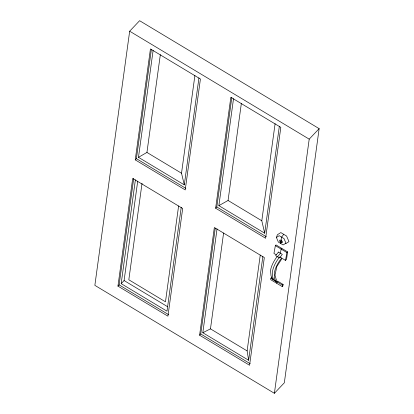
<?xml version="1.0" encoding="UTF-8"?>
<svg xmlns="http://www.w3.org/2000/svg" width="414" height="414" viewBox="0 0 414 414"><rect width="100%" height="100%" fill="white"/><g stroke="black" fill="none" stroke-linecap="round" stroke-linejoin="round"><path stroke-width="0.62" d="M129.67 31.2L94.858 285.355L274.394 393.3L284.33 382.8L319.142 128.645L139.606 20.7L129.67 31.2L309.206 139.151L274.394 393.3M117.949 286.115L132.697 178.429L182.683 208.485L167.934 316.172L117.949 286.115L119.118 284.884L133.691 178.47M135.243 159.866L150.437 48.95L200.423 79.007L185.229 189.922L135.243 159.866L136.408 158.634L151.343 49.628M181.218 207.342L166.992 311.188L121.173 283.637L135.399 179.79M198.953 77.894L184.297 184.867L138.478 157.32L153.128 50.342M121.173 283.637L124.096 280.547L137.707 181.161M142.038 183.298L128.821 279.776L165.476 301.816L178.605 205.981M138.478 157.32L146.944 152.435L160.332 54.674M184.297 184.867L181.518 173.223L194.906 75.462M215.637 208.206L230.831 97.29L280.816 127.346L265.622 238.262L215.637 208.206L216.807 206.969L231.824 97.331M199.595 335.205L214.343 227.519L264.329 257.575L249.58 365.262L199.595 335.205L200.759 333.969L215.249 228.197M279.346 126.234L264.691 233.206L218.871 205.654L233.527 98.682M262.864 256.432L248.638 360.273L202.819 332.727L217.045 228.88M202.819 332.727L210.467 328.866L223.596 233.03M218.871 205.654L228.062 200.474L241.362 103.36M264.691 233.206L261.803 220.766L275.103 123.646M248.638 360.273L247.122 350.906L260.251 255.071M271.563 277.499L270.901 278.198L270.699 279.678L282.244 286.617L282.907 285.919L283.109 284.439L278.301 281.546L277.639 282.244L275.538 280.992L274.384 277.861L274.435 273.121A12.451 3.824 -59 0 1 281.639 258.072L281.422 259.407L276.847 266.507L274.999 275.129L276.262 279.595L277.639 282.244L282.446 285.137L282.244 286.617M280.739 243.499L281.608 237.129L283.725 234.329M276.474 283.15L276.676 281.67A44.464 13.652 -59 0 1 272.51 271.967A12.451 3.824 -59 0 1 279.357 257.353M276.143 254.765L273.944 253.44L275.362 245.621L276.024 244.922L287.575 251.867L286.56 259.252L285.489 260.385L279.719 256.913M285.489 260.385L286.912 252.566L287.575 251.867M276.397 237.439L279.222 235.695L283.999 238.567L285.955 243.189L283.129 244.933L278.348 242.061L276.397 237.439L277.427 234.702L280.837 232.59L286.612 236.063L288.972 241.647L285.556 243.758M277.587 256.804L280.392 253.213L281.137 249.093L281.799 248.395M309.206 139.151L319.142 128.645M282.446 285.137L283.109 284.439M228.062 200.474L261.803 220.766M146.944 152.435L181.518 173.223M136.408 158.634L185.85 188.36M216.807 206.969L266.243 236.694M275.362 245.621L286.912 252.566M270.901 278.198L275.714 281.09L272.712 279.29L271.046 275.853L270.585 270.808A12.451 3.824 -59 0 1 277.432 256.194M210.467 328.866L247.122 350.906M124.096 280.547L167.706 306.769M119.118 284.884L168.555 314.604M200.759 333.969L250.201 363.694M280.775 241.315L280.676 242.055L281.158 242.345L281.256 241.605L280.775 241.315M278.467 252.054L275.662 255.65L279.512 257.963L282.312 254.367L278.467 252.054M280.107 240.027L279.579 240.555L279.895 241.595L280.868 242.537L281.934 242.821L282.467 242.293L282.151 241.253L281.173 240.317L280.107 240.027"/></g></svg>
